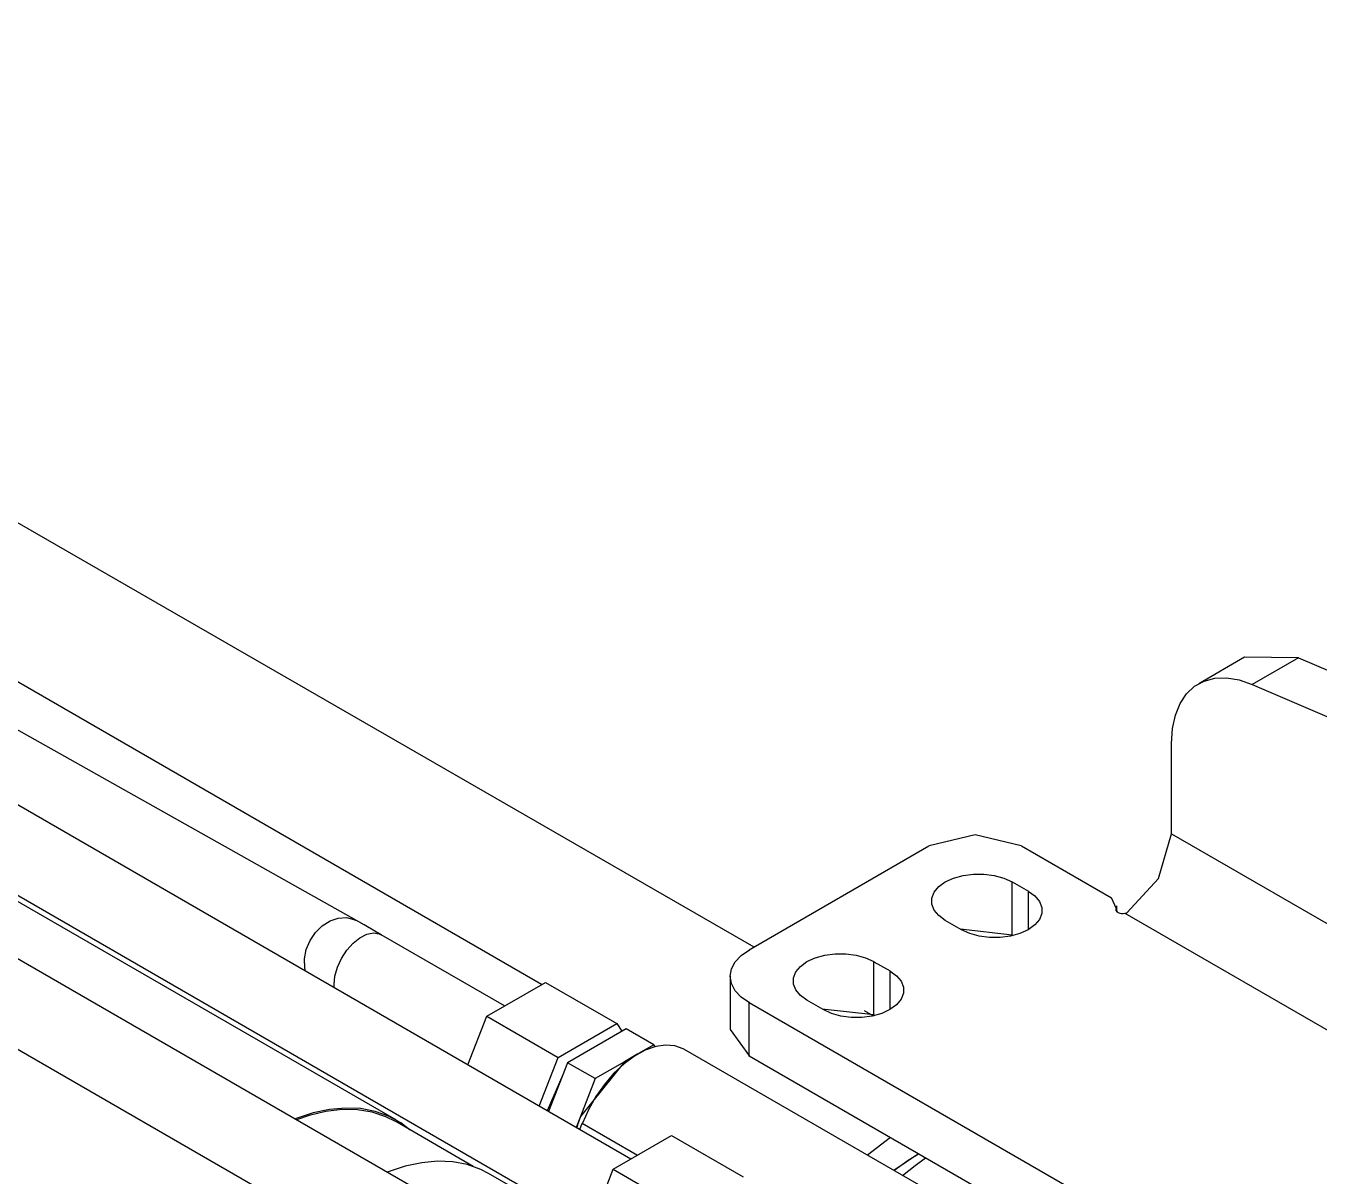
# Model space of a CAD drawing. Extents: x 0 to 258, y 0 to 184.
# Drawn here: x 196.2 to 206.12, y 91.59 to 100.41 of the extents above; entities that cross this region are included whole.
import ezdxf

# ---------------------------------------------------------------- set-up
doc = ezdxf.new("R2010")
doc.units = 0

msp = doc.modelspace()

# ---------------------------------------------------------------- linework, layer by layer
for p, q in [((201.782235, 93.343922), (136.354563, 131.037739)), ((200.837674, 91.718059), (189.920979, 98.020162)), ((202.277005, 89.706964), (188.492231, 97.665356)), ((199.038509, 92.01598), (189.299209, 97.638368)), ((189.622, 97.500521), (200.530757, 91.201858)), ((188.193252, 97.145715), (201.978026, 89.187323)), ((200.152404, 93.056585), (193.413475, 96.947542)), ((205.544605, 95.567742), (205.19271, 95.363484)), ((205.956376, 95.56285), (205.544949, 95.567692)), ((205.957355, 95.562979), (205.602813, 95.358721)), ((205.957355, 95.562979), (214.289073, 91.966503)), ((205.099206, 95.285606), (205.161013, 95.343751)), ((205.161013, 95.343751), (205.233905, 95.384248)), ((205.233905, 95.384248), (205.316323, 95.406262)), ((205.316323, 95.406262), (205.406572, 95.409331)), ((205.406572, 95.409331), (205.502748, 95.393376)), ((205.502748, 95.393376), (205.602866, 95.35875)), ((205.602813, 95.358721), (213.937178, 91.762509)), ((205.049729, 95.211031), (205.099206, 95.285606)), ((205.013614, 95.121578), (205.049729, 95.211031)), ((198.731593, 93.546857), (196.064596, 95.047572)), ((204.991653, 95.019116), (205.013614, 95.121578)), ((204.984245, 94.905776), (204.991653, 95.019116)), ((204.983689, 94.213342), (204.983689, 94.905755)), ((203.478307, 94.205802), (203.124756, 94.119655)), ((203.831854, 94.119634), (203.478307, 94.205802)), ((204.885051, 93.869605), (204.984218, 94.213392)), ((204.983689, 94.213342), (217.501111, 86.987315)), ((201.745193, 93.323549), (203.123671, 94.119679)), ((203.832753, 94.119679), (204.523315, 93.720953)), ((203.197886, 93.807461), (203.248475, 93.8441)), ((203.248475, 93.8441), (203.311948, 93.873315)), ((203.311948, 93.873315), (203.385079, 93.893635)), ((203.385079, 93.893635), (203.464216, 93.90406)), ((203.464216, 93.90406), (203.54539, 93.904057)), ((203.54539, 93.904057), (203.624526, 93.893633)), ((203.624526, 93.893633), (203.697684, 93.873286)), ((203.697684, 93.873286), (203.761131, 93.844066)), ((203.761316, 93.843984), (203.88567, 93.772546)), ((203.761316, 93.435732), (203.761316, 93.843984)), ((204.641504, 93.607484), (204.885051, 93.869605)), ((203.144652, 93.719553), (203.162644, 93.765241)), ((203.162644, 93.765241), (203.197886, 93.807461)), ((203.884876, 93.772642), (203.935491, 93.735999)), ((203.88567, 93.476742), (203.88567, 93.772546)), ((203.144652, 93.67269), (203.144652, 93.719553)), ((203.162644, 93.626999), (203.144652, 93.67269)), ((203.935491, 93.735999), (203.970707, 93.693777)), ((203.970707, 93.693777), (203.988698, 93.648089)), ((203.988698, 93.648089), (203.988698, 93.601226)), ((204.561362, 93.637212), (204.522548, 93.72086)), ((204.565648, 93.615119), (204.565648, 93.659569)), ((198.470555, 93.507887), (198.530007, 93.545412)), ((198.530007, 93.545412), (198.592872, 93.566605)), ((198.592872, 93.566605), (198.655208, 93.570124)), ((198.655208, 93.570124), (198.713072, 93.555731)), ((198.713072, 93.555731), (198.731328, 93.546709)), ((198.79033, 93.513813), (198.732122, 93.546759)), ((203.197886, 93.584777), (203.162644, 93.626999)), ((203.248475, 93.548138), (203.197886, 93.584777)), ((203.372379, 93.476742), (203.248025, 93.54818)), ((203.970707, 93.555538), (203.935491, 93.513316)), ((203.988698, 93.601226), (203.970707, 93.555538)), ((204.561362, 93.637212), (204.558716, 93.629354)), ((204.558716, 93.629354), (204.561362, 93.621522)), ((204.560356, 93.622263), (204.560356, 93.637344)), ((204.561362, 93.621522), (204.566918, 93.614326)), ((204.566918, 93.614326), (204.575649, 93.608267)), ((204.575649, 93.608267), (204.587026, 93.603822)), ((204.587026, 93.603822), (204.599991, 93.60144)), ((204.599991, 93.60144), (204.613749, 93.601176)), ((204.613749, 93.601176), (204.626978, 93.603028)), ((204.626502, 93.602684), (211.997785, 89.347131)), ((204.627587, 93.602795), (204.63526, 93.604647)), ((204.63526, 93.604647), (204.64161, 93.607558)), ((198.376311, 93.394116), (198.418221, 93.456375)), ((198.418221, 93.456375), (198.470555, 93.507887)), ((198.759189, 93.415581), (198.812264, 93.442363)), ((198.87423, 93.465836), (198.79033, 93.513813)), ((198.812264, 93.442363), (198.862826, 93.452575)), ((198.862826, 93.452575), (198.907726, 93.44559)), ((198.921511, 93.438613), (198.87423, 93.465836)), ((198.907726, 93.44559), (198.922542, 93.438605)), ((203.761131, 93.435825), (203.364918, 93.480923)), ((203.435693, 93.447464), (203.37222, 93.476684)), ((203.508824, 93.427144), (203.435693, 93.447464)), ((203.821429, 93.447461), (203.748272, 93.427141)), ((203.884876, 93.476679), (203.821429, 93.447461)), ((203.935491, 93.513316), (203.884876, 93.476679)), ((198.347445, 93.32502), (198.376311, 93.394116)), ((198.658859, 93.320004), (198.70696, 93.373923)), ((198.70696, 93.373923), (198.759189, 93.415581)), ((199.866654, 92.892279), (198.922093, 93.438643)), ((203.587961, 93.416719), (203.508824, 93.427144)), ((203.669135, 93.416717), (203.587961, 93.416719)), ((203.748272, 93.427141), (203.669135, 93.416717)), ((203.761316, 93.435732), (203.769253, 93.431499)), ((198.333422, 93.253429), (198.347445, 93.32502)), ((198.336068, 93.183844), (198.333422, 93.253429)), ((198.586628, 93.189493), (198.617875, 93.257213)), ((198.617875, 93.257213), (198.658859, 93.320004)), ((201.637508, 93.230014), (201.683704, 93.279917)), ((201.683704, 93.279917), (201.745881, 93.323657)), ((202.187841, 93.231794), (202.251288, 93.261009)), ((202.251288, 93.261009), (202.324418, 93.281356)), ((202.324418, 93.281356), (202.403555, 93.29178)), ((202.403555, 93.29178), (202.484729, 93.291778)), ((202.484729, 93.291778), (202.563892, 93.281353)), ((202.563892, 93.281353), (202.637023, 93.261007)), ((202.637023, 93.261007), (202.70047, 93.231786)), ((198.34083, 93.159105), (198.336068, 93.183844)), ((198.567049, 93.121103), (198.586628, 93.189493)), ((201.599514, 93.11955), (201.609039, 93.175864)), ((201.609039, 93.175864), (201.637508, 93.230014)), ((202.083992, 93.107247), (202.101983, 93.152935)), ((202.101983, 93.152935), (202.137226, 93.195157)), ((202.137226, 93.195157), (202.187841, 93.231794)), ((202.700338, 93.231739), (202.824692, 93.160301)), ((202.700338, 92.823487), (202.700338, 93.231739)), ((202.824216, 93.160336), (202.87483, 93.123694)), ((202.824692, 92.864233), (202.824692, 93.160301)), ((198.560434, 93.056339), (198.567049, 93.121103)), ((198.560434, 93.032314), (198.560434, 93.056339)), ((199.731717, 92.814227), (200.181508, 93.073253)), ((200.181508, 93.073253), (200.729195, 92.757077)), ((201.609039, 93.063234), (201.599514, 93.11955)), ((201.599673, 93.119555), (201.599673, 92.711304)), ((201.637508, 93.009084), (201.609039, 93.063234)), ((202.083992, 93.060384), (202.083992, 93.107247)), ((202.101983, 93.014696), (202.083992, 93.060384)), ((202.87483, 93.123694), (202.910046, 93.081471)), ((202.910046, 93.081471), (202.928038, 93.035783)), ((201.683704, 92.959176), (201.637508, 93.009084)), ((201.745881, 92.915432), (201.683704, 92.959176)), ((202.137226, 92.972471), (202.101983, 93.014696)), ((202.187841, 92.935832), (202.137226, 92.972471)), ((202.910046, 92.943232), (202.87483, 92.90101)), ((202.928038, 92.98892), (202.910046, 92.943232)), ((202.928038, 93.035783), (202.928038, 92.98892)), ((209.452496, 88.46554), (201.745193, 92.915562)), ((201.745193, 92.507046), (201.745193, 92.915562)), ((202.311401, 92.864497), (202.187047, 92.935935)), ((202.70047, 92.823519), (202.304257, 92.868617)), ((202.375033, 92.835184), (202.31156, 92.864405)), ((202.695046, 92.816608), (202.628901, 92.855766)), ((202.824216, 92.864373), (202.760769, 92.835155)), ((202.87483, 92.90101), (202.824216, 92.864373)), ((199.586196, 92.439842), (199.731717, 92.814227)), ((199.731717, 92.814227), (200.279403, 92.497785)), ((200.279403, 92.497785), (200.729195, 92.757077)), ((200.729195, 92.757077), (200.768882, 92.698868)), ((202.448164, 92.814838), (202.375033, 92.835184)), ((202.527301, 92.804413), (202.448164, 92.814838)), ((202.608475, 92.804411), (202.527301, 92.804413)), ((202.687611, 92.814835), (202.608475, 92.804411)), ((202.760769, 92.835155), (202.687611, 92.814835)), ((202.700338, 92.823487), (202.708275, 92.819254)), ((200.800632, 92.716066), (200.350841, 92.45704)), ((200.771528, 92.699398), (200.768882, 92.700456)), ((201.012298, 92.593564), (200.800632, 92.716066)), ((201.599435, 92.711299), (201.745881, 92.507173)), ((200.947237, 92.55293), (200.86564, 92.508281)), ((201.012298, 92.593564), (200.895882, 92.526625)), ((201.027406, 92.581277), (200.947237, 92.55293)), ((201.022882, 92.579806), (201.012298, 92.593564)), ((201.103897, 92.592548), (201.027406, 92.581277)), ((201.174699, 92.586437), (201.103897, 92.592548)), ((201.237829, 92.563127), (201.174699, 92.586437)), ((201.243385, 92.559952), (201.237829, 92.563127)), ((203.293004, 91.375953), (201.242486, 92.559962)), ((200.133883, 92.1234), (200.279403, 92.497785)), ((200.350841, 92.45704), (200.20532, 92.082655)), ((200.562507, 92.334538), (200.350841, 92.45704)), ((200.78735, 92.464056), (200.450536, 92.045081)), ((200.787403, 92.464183), (200.562507, 92.334538)), ((200.784783, 92.448544), (200.706864, 92.375347)), ((200.86564, 92.508281), (200.784783, 92.448544)), ((200.89059, 92.523715), (200.787403, 92.464183)), ((200.837674, 92.489054), (200.787403, 92.464183)), ((208.841309, 88.409978), (201.745193, 92.507046)), ((200.314196, 92.362893), (200.19561, 92.088251)), ((200.706864, 92.375347), (200.634051, 92.290675)), ((200.562507, 92.334538), (200.451382, 92.045084)), ((200.634051, 92.290675), (200.568302, 92.196838)), ((200.568302, 92.196838), (200.511363, 92.096389)), ((198.399118, 92.071132), (198.269499, 92.02836)), ((198.369776, 92.052185), (198.272409, 92.019075)), ((198.498098, 92.082755), (198.369776, 92.052185)), ((198.525589, 92.098199), (198.399118, 92.071132)), ((198.622241, 92.097043), (198.498098, 92.082755)), ((198.647773, 92.109311), (198.525589, 92.098199)), ((198.741118, 92.094926), (198.622241, 92.097043)), ((198.764586, 92.10439), (198.647773, 92.109311)), ((198.853619, 92.076379), (198.741118, 92.094926)), ((198.875023, 92.083462), (198.764586, 92.10439)), ((198.958737, 92.041602), (198.853619, 92.076379)), ((198.978131, 92.04673), (198.875023, 92.083462)), ((200.511363, 92.096389), (200.46485, 91.992056)), ((198.269499, 92.02836), (198.261561, 92.025317)), ((199.032106, 92.005084), (198.958737, 92.041602)), ((199.072958, 91.994504), (198.978131, 92.04673)), ((199.628529, 91.661174), (199.033218, 92.005132)), ((199.143734, 91.940634), (199.072958, 91.994504)), ((200.451382, 92.045084), (200.416987, 91.960153)), ((200.428046, 91.979406), (200.421961, 91.957605)), ((200.450536, 92.045081), (200.428046, 91.979406)), ((200.446091, 91.943749), (200.464612, 91.992167)), ((200.464612, 91.992167), (200.887944, 91.747693)), ((200.70009, 91.639743), (201.149882, 91.899034)), ((201.149882, 91.899034), (201.697568, 91.582593)), ((202.827602, 91.882635), (202.652184, 91.746592)), ((203.042788, 91.758395), (202.853981, 91.630088)), ((202.965053, 91.709542), (203.042788, 91.758395)), ((199.106216, 91.662886), (198.976597, 91.620111)), ((199.232687, 91.689953), (199.106216, 91.662886)), ((199.354871, 91.701065), (199.232687, 91.689953)), ((199.471685, 91.696144), (199.354871, 91.701065)), ((199.582148, 91.675215), (199.471685, 91.696144)), ((199.685229, 91.638483), (199.582148, 91.675215)), ((202.853981, 91.630088), (202.965053, 91.709542)), ((202.921318, 91.59121), (203.016726, 91.668471)), ((203.016726, 91.668471), (203.09671, 91.727267)), ((198.976597, 91.620111), (198.968659, 91.617068)), ((199.745475, 91.607662), (199.685229, 91.638483)), ((200.149758, 91.374101), (199.744946, 91.607728)), ((200.477841, 91.0611), (200.70009, 91.639743)), ((200.70009, 91.639743), (201.250423, 91.323566))]:
    msp.add_line(p, q)

doc.saveas('drawing.dxf')
